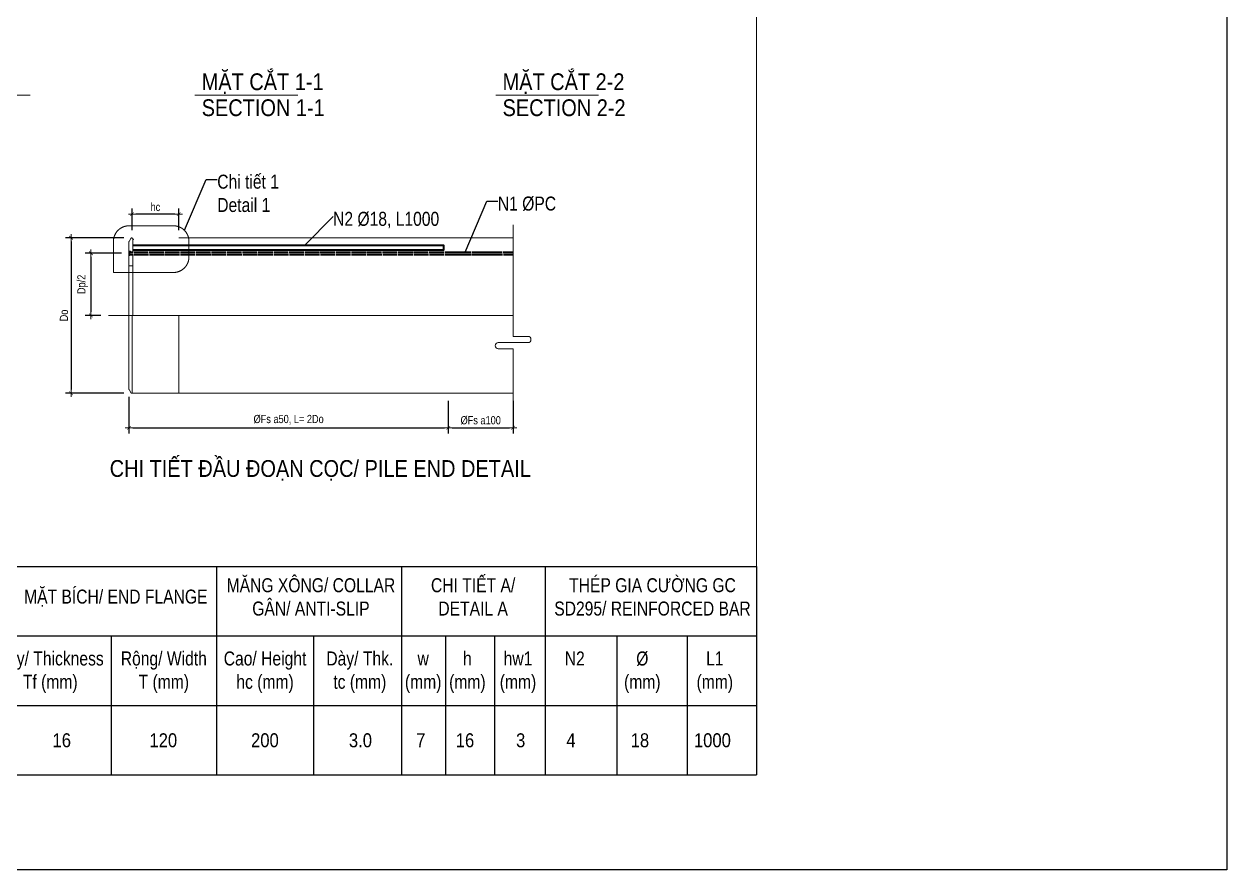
# Model space of a CAD drawing. Header units: millimetres. Extents: x -2123450 to -961021, y -260876 to 649159.
# Drawn here: x -1604211 to -1571989, y -137119 to -114449 of the extents above; entities that cross this region are included whole.
import ezdxf
from ezdxf.enums import TextEntityAlignment as Align

# ---------------------------------------------------------------- set-up
doc = ezdxf.new("R2010")
doc.units = ezdxf.units.MM
doc.header["$LTSCALE"] = 1000
doc.header["$MEASUREMENT"] = 0
doc.header["$PDMODE"] = 66
for name, pattern in [('CENTER2', [1.125, 0.75, -0.125, 0.125, -0.125]), ('CENTERX2', [4, 2.5, -0.5, 0.5, -0.5]), ('HIDDEN2', [4.7625, 3.175, -1.5875])]:
    doc.linetypes.add(name, pattern=pattern)
doc.layers.get('0').update_dxf_attribs({"linetype": 'CONTINUOUS'})
doc.layers.get('DEFPOINTS').update_dxf_attribs({"linetype": 'CONTINUOUS'})
for name, color, linetype, lineweight in [('4.DIM-F', 1, 'CONTINUOUS', 15), ('NDC_S_AXIS', 5, 'CENTER2', 15), ('NDC_S_BREAK-LINE', 1, 'CONTINUOUS', 15), ('NDC_S_CONTINUOUS', 3, 'CONTINUOUS', 20), ('NDC_S_DIM', 1, 'CONTINUOUS', 9), ('NDC_S_HATCH MATERIAL', 8, 'CONTINUOUS', 13), ('NDC_S_REBAR', 4, 'CONTINUOUS', 35), ('NDC_S_VN TEXT', 7, 'CONTINUOUS', 9)]:
    doc.layers.add(name, color=color, linetype=linetype, lineweight=lineweight)
doc.styles.add('NDC_ARIAL', font='arial.ttf', dxfattribs={"width": 0.8})
doc.dimstyles.new('DIM', dxfattribs={"dimtxt": 0.03, "dimasz": 0.035, "dimexe": 0.03, "dimexo": 0.03, "dimgap": 0.005, "dimtad": 1, "dimdec": 0, "dimlfac": 10000, "dimzin": 0, "dimdsep": 46, "dimtxsty": 'NDC_ARIAL', "dimblk": 'DOTSMALL', "dimcen": 0.05, "dimclrd": 1, "dimclre": 1, "dimadec": 0, "dimazin": 0, "dimtfac": 1, "dimtdec": 0, "dimtofl": 0, "dimtmove": 0, "dimatfit": 3, "dimfxl": 0.03, "dimtolj": 1, "dimtzin": 0, "dimarcsym": 0})
doc.dimstyles.new('NDC_1-100', dxfattribs={"dimscale": 100, "dimtxt": 2.2, "dimasz": 1, "dimexe": 1.5, "dimexo": 2, "dimgap": 0.8, "dimtad": 1, "dimdec": 0, "dimdsep": 46, "dimtxsty": 'NDC_ARIAL', "dimblk": 'DIMMARK', "dimcen": 49999.938995, "dimdle": 1.5, "dimclrd": 1, "dimclre": 1, "dimclrt": 3, "dimadec": 0, "dimazin": 0, "dimtfac": 1, "dimtdec": 0, "dimtix": 1, "dimtmove": 2, "dimatfit": 3, "dimfxl": 1, "dimarcsym": 0})

# ---------------------------------------------------------------- blocks, each defined once
blk = doc.blocks.new('_DotSmall')
at = {"color": 0, "linetype": 'ByBlock', "lineweight": 9, "const_width": 0.5}
blk.add_lwpolyline([(-0.0625, 0, 1), (0.0625, 0, 1)], format="xyb", close=True, dxfattribs=at)
blk = doc.blocks.new('DIMMARK')
at = {"layer": 'NDC_S_DIM', "color": 1}
blk.add_line((-1.5, 0), (1, 0), dxfattribs=at)
at = {"layer": 'NDC_S_DIM', "color": 2, "const_width": 0.15}
blk.add_lwpolyline([(-0.5, -0.5), (0.5, 0.5)], dxfattribs=at)
blk = doc.blocks.new('*D1299')
at = {"layer": 'DEFPOINTS', "color": 0, "transparency": 16777216}
for p in [(-1601318, -119545), (-1601318, -120176), (-1600068, -120176)]:
    blk.add_point(p, dxfattribs=at)
at = {"layer": 'NDC_S_DIM', "color": 1, "lineweight": -2, "transparency": 16777216}
for p, q in [((-1601318, -119976), (-1601318, -119395)), ((-1600168, -119545), (-1601218, -119545)), ((-1600068, -119976), (-1600068, -119395))]:
    blk.add_line(p, q, dxfattribs=at)
at = {"layer": 'NDC_S_DIM', "color": 1, "lineweight": -2, "transparency": 16777216, "xscale": 100, "yscale": 100, "zscale": 100, "rotation": 180}
blk.add_blockref('DIMMARK', (-1601318, -119545), dxfattribs=at)
at = {"layer": 'NDC_S_DIM', "color": 1, "lineweight": -2, "transparency": 16777216, "xscale": 100, "yscale": 100, "zscale": 100}
blk.add_blockref('DIMMARK', (-1600068, -119545), dxfattribs=at)
at = {"layer": 'NDC_S_DIM', "color": 3, "transparency": 16777216, "insert": (-1600693, -119353), "char_height": 220, "attachment_point": 5, "style": 'NDC_ARIAL'}
blk.add_mtext('hc', dxfattribs=at)
blk = doc.blocks.new('*D1300')
at = {"layer": 'DEFPOINTS', "color": 0, "transparency": 16777216}
for p in [(-1601401, -124243), (-1592847, -124343), (-1592847, -125270)]:
    blk.add_point(p, dxfattribs=at)
at = {"layer": 'NDC_S_DIM', "color": 1, "lineweight": -2, "transparency": 16777216}
for p, q in [((-1601401, -124443), (-1601401, -125420)), ((-1592847, -124543), (-1592847, -125420)), ((-1601301, -125270), (-1592947, -125270))]:
    blk.add_line(p, q, dxfattribs=at)
at = {"layer": 'NDC_S_DIM', "color": 1, "lineweight": -2, "transparency": 16777216, "xscale": 100, "yscale": 100, "zscale": 100, "rotation": 180}
blk.add_blockref('DIMMARK', (-1601401, -125270), dxfattribs=at)
at = {"layer": 'NDC_S_DIM', "color": 1, "lineweight": -2, "transparency": 16777216, "xscale": 100, "yscale": 100, "zscale": 100}
blk.add_blockref('DIMMARK', (-1592847, -125270), dxfattribs=at)
at = {"layer": 'NDC_S_DIM', "color": 3, "transparency": 16777216, "insert": (-1597124, -125054), "char_height": 220, "attachment_point": 5, "style": 'NDC_ARIAL'}
blk.add_mtext('ØFs a50, L= 2Do', dxfattribs=at)
blk = doc.blocks.new('*D1301')
at = {"layer": 'DEFPOINTS', "color": 0, "transparency": 16777216}
for p in [(-1592847, -124343), (-1591111, -124343), (-1591111, -125270)]:
    blk.add_point(p, dxfattribs=at)
at = {"layer": 'NDC_S_DIM', "color": 1, "lineweight": -2, "transparency": 16777216}
for p, q in [((-1592847, -124543), (-1592847, -125420)), ((-1591111, -124543), (-1591111, -125420)), ((-1592747, -125270), (-1591211, -125270))]:
    blk.add_line(p, q, dxfattribs=at)
at = {"layer": 'NDC_S_DIM', "color": 1, "lineweight": -2, "transparency": 16777216, "xscale": 100, "yscale": 100, "zscale": 100, "rotation": 180}
blk.add_blockref('DIMMARK', (-1592847, -125270), dxfattribs=at)
at = {"layer": 'NDC_S_DIM', "color": 1, "lineweight": -2, "transparency": 16777216, "xscale": 100, "yscale": 100, "zscale": 100}
blk.add_blockref('DIMMARK', (-1591111, -125270), dxfattribs=at)
at = {"layer": 'NDC_S_DIM', "color": 3, "transparency": 16777216, "insert": (-1591979, -125071), "char_height": 220, "attachment_point": 5, "style": 'NDC_ARIAL'}
blk.add_mtext('ØFs a100', dxfattribs=at)
blk = doc.blocks.new('*D1302')
at = {"layer": 'DEFPOINTS', "color": 0, "transparency": 16777216}
for p in [(-1601343, -120176), (-1602952, -124343), (-1601343, -124343)]:
    blk.add_point(p, dxfattribs=at)
at = {"layer": 'NDC_S_DIM', "color": 1, "lineweight": -2, "transparency": 16777216}
for p, q in [((-1601543, -120176), (-1603102, -120176)), ((-1602952, -120276), (-1602952, -124243)), ((-1601543, -124343), (-1603102, -124343))]:
    blk.add_line(p, q, dxfattribs=at)
at = {"layer": 'NDC_S_DIM', "color": 1, "lineweight": -2, "transparency": 16777216, "xscale": 100, "yscale": 100, "zscale": 100}
for p, rotation in [((-1602952, -120176), 90), ((-1602952, -124343), 270)]:
    blk.add_blockref('DIMMARK', p, dxfattribs=dict(at, rotation=rotation))
at = {"layer": 'NDC_S_DIM', "color": 3, "transparency": 16777216, "insert": (-1603143, -122259), "char_height": 220, "attachment_point": 5, "rotation": 90, "style": 'NDC_ARIAL'}
blk.add_mtext('Do', dxfattribs=at)
blk = doc.blocks.new('*D1303')
at = {"layer": 'DEFPOINTS', "color": 0, "transparency": 16777216}
for p in [(-1601397, -120592), (-1602421, -122259), (-1601952, -122259)]:
    blk.add_point(p, dxfattribs=at)
at = {"layer": 'NDC_S_DIM', "color": 1, "lineweight": -2, "transparency": 16777216}
for p, q in [((-1601597, -120592), (-1602571, -120592)), ((-1602421, -120692), (-1602421, -122159)), ((-1602152, -122259), (-1602571, -122259))]:
    blk.add_line(p, q, dxfattribs=at)
at = {"layer": 'NDC_S_DIM', "color": 1, "lineweight": -2, "transparency": 16777216, "xscale": 100, "yscale": 100, "zscale": 100}
for p, rotation in [((-1602421, -120592), 90), ((-1602421, -122259), 270)]:
    blk.add_blockref('DIMMARK', p, dxfattribs=dict(at, rotation=rotation))
at = {"layer": 'NDC_S_DIM', "color": 3, "transparency": 16777216, "insert": (-1602643, -121426), "char_height": 220, "attachment_point": 5, "rotation": 90, "style": 'NDC_ARIAL'}
blk.add_mtext('Dp/2', dxfattribs=at)
blk = doc.blocks.new('CHI TIET DAU DOAN COC TOLE PHANG')
at = {"linetype": 'HIDDEN2', "ltscale": 0.2}
blk.add_lwpolyline([(0.209, 0.2885), (0.0663, 0.2885, 0.414214), (0.0163, 0.2385), (0.0163, 0.1383), (0.209, 0.1383, 0.414214), (0.259, 0.1883), (0.259, 0.2385, 0.414214)], format="xyb", close=True, dxfattribs=at)
at = {"layer": 'NDC_S_AXIS', "linetype": 'CENTERX2'}
for p, q in [((0.3192, 0), (0, 0)), ((1.301, 0), (0.3192, 0))]:
    blk.add_line(p, q, dxfattribs=at)
at = {"layer": 'NDC_S_BREAK-LINE'}
blk.add_lwpolyline([(1.301, 0.2915), (1.301, -0.0672), (1.3485, -0.0672, -1), (1.3485, -0.0872), (1.301, -0.0872), (1.2534, -0.0872, 1), (1.2534, -0.1072), (1.301, -0.1072), (1.301, -0.2909)], format="xyb", dxfattribs=at)
at = {"layer": 'NDC_S_CONTINUOUS'}
for p, q in [((0.0782, 0.2035), (0.0782, 0.247)), ((0.2262, 0.25), (1.301, 0.25)), ((0.0712, 0.2065), (0.0662, 0.2065)), ((0.0712, 0.1935), (0.0662, 0.1935)), ((0.0712, 0.2065), (0.0712, 0.2045)), ((0.0712, 0.2045), (0.0782, 0.2045)), ((0.0712, 0.1955), (0.0712, 0.1935)), ((0.0712, 0.1955), (0.0782, 0.1955)), ((0.0782, 0.1965), (0.0782, 0)), ((0.0782, 0.16), (0.0662, 0.16)), ((0.0762, 0), (0.0762, -0.25)), ((0.2262, 0), (0.2262, -0.25)), ((0.0762, -0.25), (0.2262, -0.25)), ((0.2262, -0.25), (1.301, -0.25))]:
    blk.add_line(p, q, dxfattribs=at)
blk.add_lwpolyline([(0.0762, -0.248), (0.0762, -0.25), (0.0732, -0.25), (0.0672, -0.238), (0.0662, -0.238), (0.0662, 0.238), (0.0672, 0.238), (0.0732, 0.25), (0.0762, 0.25), (0.0762, 0.247)], dxfattribs=at)
at = {"layer": 'NDC_S_REBAR'}
for p, q in [((0.0702, 0.2035), (0.0782, 0.2035)), ((0.0702, 0.1965), (0.0788, 0.1965)), ((0.0813, 0.2035), (0.1283, 0.2035)), ((0.0818, 0.1965), (0.1288, 0.1965)), ((0.1313, 0.2035), (0.1783, 0.2035)), ((0.1318, 0.1965), (0.1788, 0.1965)), ((0.1813, 0.2035), (0.2262, 0.2035)), ((0.1818, 0.1965), (0.2262, 0.1965)), ((0.2262, 0.2035), (0.2283, 0.2035)), ((0.2262, 0.1965), (0.2288, 0.1965)), ((0.2313, 0.2035), (0.2783, 0.2035)), ((0.2318, 0.1965), (0.2788, 0.1965)), ((0.2813, 0.2035), (0.3283, 0.2035)), ((0.2818, 0.1965), (0.3288, 0.1965)), ((0.3313, 0.2035), (0.3783, 0.2035)), ((0.3318, 0.1965), (0.3788, 0.1965)), ((0.3813, 0.2035), (0.4283, 0.2035)), ((0.3818, 0.1965), (0.4288, 0.1965)), ((0.4313, 0.2035), (0.4783, 0.2035)), ((0.4318, 0.1965), (0.4788, 0.1965)), ((0.4813, 0.2035), (0.5283, 0.2035)), ((0.4818, 0.1965), (0.5288, 0.1965)), ((0.5313, 0.2035), (0.5783, 0.2035)), ((0.5318, 0.1965), (0.5788, 0.1965)), ((0.5813, 0.2035), (0.6283, 0.2035)), ((0.5818, 0.1965), (0.6288, 0.1965)), ((0.6313, 0.2035), (0.6783, 0.2035)), ((0.6318, 0.1965), (0.6788, 0.1965)), ((0.6813, 0.2035), (0.7283, 0.2035)), ((0.6818, 0.1965), (0.7288, 0.1965)), ((0.7313, 0.2035), (0.7783, 0.2035)), ((0.7318, 0.1965), (0.7788, 0.1965)), ((0.7813, 0.2035), (0.8283, 0.2035)), ((0.7818, 0.1965), (0.8288, 0.1965)), ((0.8313, 0.2035), (0.8783, 0.2035)), ((0.8318, 0.1965), (0.8788, 0.1965)), ((0.8813, 0.2035), (0.9283, 0.2035)), ((0.8818, 0.1965), (0.9288, 0.1965)), ((0.9313, 0.2035), (0.9783, 0.2035)), ((0.9318, 0.1965), (0.9788, 0.1965)), ((0.9813, 0.2035), (1.0283, 0.2035)), ((0.9818, 0.1965), (1.0288, 0.1965)), ((1.0313, 0.2035), (1.0783, 0.2035)), ((1.0318, 0.1965), (1.0788, 0.1965)), ((1.0813, 0.2035), (1.1659, 0.2035)), ((1.0818, 0.1965), (1.1668, 0.1965)), ((1.1689, 0.2035), (1.2659, 0.2035)), ((1.1698, 0.1965), (1.2668, 0.1965)), ((1.2689, 0.2035), (1.301, 0.2035)), ((1.2698, 0.1965), (1.301, 0.1965))]:
    blk.add_line(p, q, dxfattribs=at)
blk.add_ellipse((0.0686, 0.2), major_axis=(0, 0.0055), ratio=0.363902, start_param=5.391025, end_param=10.293338, dxfattribs=at)
blk = doc.blocks.new('thep gia cuong')
at = {"layer": 'NDC_S_REBAR'}
blk.add_lwpolyline([(0, -0.014), (1, -0.014), (1, 0), (0, 0)], dxfattribs=at)

msp = doc.modelspace()

# ---------------------------------------------------------------- hatches: boundary and pattern name
at = {"layer": 'NDC_S_HATCH MATERIAL'}
h = msp.add_hatch(dxfattribs=at)
h.set_pattern_fill('ANSI37', color=256, scale=208.333333)
h.set_pattern_definition([(45, (-1970305.918, -350890.517), (-18.4142391, 18.4142391), []), (135, (-1970305.918, -350890.517), (-18.4142391, -18.4142391), [])])
edge = h.paths.add_edge_path()
edge.add_line((-1601275.91, -120201.09), (-1601300.91, -120201.09))
edge.add_line((-1601300.91, -120201.09), (-1601300.91, -120226.09))
edge.add_arc((-1601300.91, -120201.09), 25, 270, 360)

# ---------------------------------------------------------------- linework, layer by layer
for p, q in [((-1637035.68, -128988.61), (-1584588.72, -128988.61)), ((-1599056.25, -128988.61), (-1599056.25, -134568.96)), ((-1594099.17, -128988.61), (-1594099.17, -134568.96)), ((-1590253.49, -128988.61), (-1590253.49, -134568.96)), ((-1590253.49, -128988.61), (-1590253.49, -134568.96)), ((-1584588.72, -128988.61), (-1584588.72, -134568.96)), ((-1637035.68, -130848.73), (-1584588.72, -130848.73)), ((-1601879.71, -130848.73), (-1601879.71, -134568.96)), ((-1596459.11, -130848.73), (-1596459.11, -134568.96)), ((-1592920.36, -130848.73), (-1592920.36, -134568.96)), ((-1591609.51, -130848.73), (-1591609.51, -134568.96)), ((-1588334.6, -130848.73), (-1588334.6, -134568.96)), ((-1586447.25, -130848.73), (-1586447.25, -134568.96)), ((-1629297.7, -132708.85), (-1584588.72, -132708.85)), ((-1637035.68, -134568.96), (-1584588.72, -134568.96))]:
    msp.add_line(p, q)
at = {"layer": '4.DIM-F'}
for p, q in [((-1608334.89, -116351.56), (-1604051.63, -116351.56)), ((-1599632.67, -116351.56), (-1596878.89, -116351.56)), ((-1591573.48, -116351.56), (-1588819.71, -116351.56))]:
    msp.add_line(p, q, dxfattribs=at)
at = {"layer": 'DEFPOINTS'}
msp.add_lwpolyline([(-1698138.72, -48018.96), (-1571988.72, -48018.96), (-1571988.72, -137118.96), (-1698138.72, -137118.96)], close=True, dxfattribs=at)
at = {"layer": 'NDC_S_CONTINUOUS'}
msp.add_line((-1584588.72, -53837.68), (-1584588.72, -134568.96), dxfattribs=at)
at = {"layer": 'NDC_S_HATCH MATERIAL'}
msp.add_arc((-1601300.91, -120201.09), 25, 270, 0, dxfattribs=at)

# ---------------------------------------------------------------- block references
at = {"layer": 'NDC_S_HATCH MATERIAL', "xscale": 8333.333335864481, "yscale": 8333.333335864481, "zscale": 8333.333335864481}
for name, p in [('CHI TIET DAU DOAN COC TOLE PHANG', (-1601952.36, -122259.43)), ('thep gia cuong', (-1601300.91, -120382.34))]:
    msp.add_blockref(name, p, dxfattribs=at)

# ---------------------------------------------------------------- texts
at = {"layer": 'NDC_S_VN TEXT', "lineweight": 70, "style": 'NDC_ARIAL', "width": 0.85}
for s, p in [('MẶT CẮT 1-1', (-1599453.07, -116220.26)), ('MẶT CẮT 2-2', (-1591393.89, -116220.26)), ('SECTION 1-1', (-1599453.07, -116916.06)), ('SECTION 2-2', (-1591393.89, -116916.06))]:
    msp.add_text(s, height=450, dxfattribs=at).set_placement(p)
msp.add_text('CHI TIẾT ĐẦU ĐOẠN CỌC/ PILE END DETAIL', height=450, dxfattribs=at).set_placement((-1596276.35, -126584.94), align=Align.CENTER)
at = {"layer": 'NDC_S_VN TEXT', "style": 'NDC_ARIAL', "width": 0.85}
for s, p in [('16', (-1603201.48, -133830.88)), ('120', (-1600481.27, -133830.88)), ('200', (-1597759.47, -133830.88)), ('3.0', (-1595200.2, -133830.88)), ('7', (-1593583.99, -133830.88)), ('16', (-1592400.21, -133830.88)), ('3', (-1590907.84, -133830.88)), ('4', (-1589560.41, -133830.88)), ('18', (-1587714.14, -133830.88)), ('1000', (-1585772.33, -133830.88))]:
    msp.add_text(s, height=375, dxfattribs=at).set_placement(p, align=Align.CENTER)
at = {"layer": 'NDC_S_VN TEXT', "char_height": 375, "attachment_point": 1, "style": 'NDC_ARIAL'}
for s, insert in [('{\\fArial|b0|i0|c0|p34;Chi tiết 1\\PDetail 1}', (-1599036.43, -118485.75)), ('{\\fArial|b0|i0|c0|p34;N1 \\A1;Ø\\A0;PC}', (-1591519.49, -119072.02)), ('\\A1;N2 Ø18, L1000', (-1595932.56, -119481.58))]:
    msp.add_mtext(s, dxfattribs=dict(at, insert=insert))
at = {"layer": 'NDC_S_VN TEXT', "char_height": 375, "attachment_point": 2, "style": 'NDC_ARIAL'}
for s, width, insert in [('MĂNG XÔNG/ COLLAR\\PGÂN/ ANTI-SLIP', 5400.8432, (-1596527, -129300.74)), ('CHI TIẾT A/ DETAIL A', 2940.998, (-1592182.13, -129300.74)), ('THÉP GIA CƯỜNG GC SD295/ REINFORCED BAR', 5856.9136, (-1587376.96, -129300.74)), ('MẶT BÍCH/ END FLANGE', 5725.6224, (-1601754.03, -129605.79)), ('Dày/ Thickness Tf (mm)', 3146.0894, (-1603509.95, -131263.74)), ('Rộng/ Width\\PT (mm)', 2739.5929, (-1600467.6, -131263.74)), ('Cao/ Height\\Phc (mm)', 2401.6107, (-1597756.03, -131263.74)), ('Dày/ Thk.\\Ptc (mm)', 2300.003, (-1595217.21, -131263.74)), ('w\\P(mm)', 0.1346, (-1593519.62, -131263.74)), ('h\\P(mm)', 704.2382, (-1592335.84, -131263.74)), ('hw1\\P(mm)', 0.1346, (-1590979.81, -131263.74)), ('N2', 0.1346, (-1589459.73, -131263.74)), ('\\A1;Ø{\\A0;\\P(mm)}', 0.1346, (-1587649.76, -131263.74)), ('L1\\P(mm)', 0.1346, (-1585707.95, -131263.74))]:
    msp.add_mtext_dynamic_manual_height_columns(s, width=width, gutter_width=0.37, heights=[0], dxfattribs=dict(at, insert=insert))

# ---------------------------------------------------------------- dimensions: what is measured, and where the dimension line sits
at = {"layer": 'NDC_S_DIM'}
for base, p1, p2, text, picture, middle in [((-1601317.58, -119545.02), (-1600067.58, -120176.09), (-1601317.58, -120176.09), 'hc', '*D1299', (-1600692.58, -119353.22)), ((-1592847.03, -125269.93), (-1601400.91, -124242.76), (-1592847.03, -124342.76), 'ØFs a50, L= 2Do', '*D1300', (-1597123.97, -125054.12)), ((-1591110.97, -125269.93), (-1592847.03, -124342.76), (-1591110.97, -124342.76), 'ØFs a100', '*D1301', (-1591979, -125071.45))]:
    dim = msp.add_linear_dim(base=base, p1=p1, p2=p2, text=text, dimstyle='NDC_1-100', dxfattribs=at)
    dim.commit()
    dim.dimension.update_dxf_attribs({"geometry": picture, "text_midpoint": middle})
for base, p1, p2, text, picture, middle in [((-1602951.52, -124342.76), (-1601342.58, -120176.09), (-1601342.58, -124342.76), 'Do', '*D1302', (-1603143.33, -122259.43)), ((-1602421, -122259.43), (-1601396.96, -120591.91), (-1601952.36, -122259.43), 'Dp/2', '*D1303', (-1602643.41, -121425.67))]:
    dim = msp.add_linear_dim(base=base, p1=p1, p2=p2, angle=90, text=text, dimstyle='NDC_1-100', dxfattribs=at)
    dim.commit()
    dim.dimension.update_dxf_attribs({"geometry": picture, "text_midpoint": middle})

# ---------------------------------------------------------------- leaders
at = {"layer": 'NDC_S_DIM', "annotation_type": 0, "has_hookline": 1, "hookline_direction": 0, "text_width": 1556.07}
msp.add_leader([(-1599916.27, -119977.32), (-1599331.17, -118610.75), (-1599036.43, -118610.75)], dimstyle='DIM', override={"dimgap": 0.005, "dimtad": 0}, dxfattribs=at)
at = {"layer": 'NDC_S_VN TEXT', "annotation_type": 0, "has_hookline": 1, "hookline_direction": 0}
for points, text_width in [([(-1592399.34, -120563.59), (-1591814.23, -119197.02), (-1591519.5, -119197.02)], 1511.87), ([(-1596698.26, -120382.34), (-1595932.6, -119606.58), (-1595932.57, -119606.58)], 2790.65)]:
    msp.add_leader(points, dimstyle='DIM', override={"dimgap": 0.005, "dimtad": 0}, dxfattribs=dict(at, text_width=text_width))

doc.saveas('drawing.dxf')
